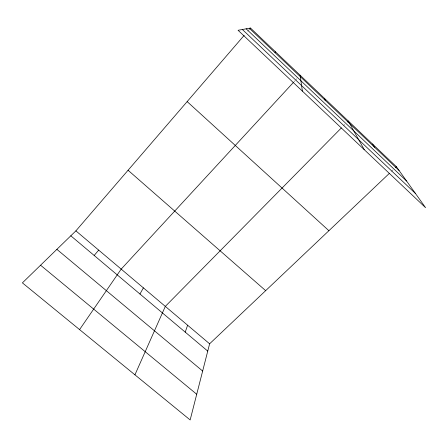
<?xml version="1.0" encoding="UTF-8"?>
<svg xmlns="http://www.w3.org/2000/svg" width="448" height="448" viewBox="0 0 448 448"><rect width="100%" height="100%" fill="white"/><g stroke="black" fill="none" stroke-linecap="round" stroke-linejoin="round"><path stroke-width="0.34" stroke-dasharray="2.24 1.68" d="M247.772 31.186L249.122 29.613M293.927 81.878L294.874 80.853M295.35 80.338L297.242 78.282M343.33 125.938L344.803 124.443M391.384 171.461L393.383 169.562"/><path stroke-width="0.67" d="M389.379 173.359L209.614 343.801L190.154 419.955L22.4 282.878L75.897 230.86L244.166 35.375M185.231 332.136L187.611 325.214M134.932 374.83L165.318 306.382L341.365 127.926M275.016 52.646L275.47 51.8M139.966 294.028L143.394 287.868M79.576 329.594L121.184 269.114L293.451 82.393M94.17 255.466L98.689 250.113M249.575 29.092L250.477 28.045L396.39 166.712L425.6 207.71L238.067 30.285L250.477 28.045M347.262 121.951L348.242 120.96L364.258 149.677M395.388 167.664L396.39 166.712M40.561 265.216L196.722 394.262M56.879 249.351L202.653 371.039M70.812 235.799L207.749 351.098M75.897 230.86L209.614 343.801M128.066 170.246L265.664 290.657M187.152 101.606L328.899 230.703M242.39 29.501L415.514 193.553M249.334 28.252L399.101 170.514M246.176 28.818L406.599 181.042M372.495 144.01L374.601 147.246M324.346 98.246L325.203 100.318M300.093 75.197L302.383 91.134"/></g></svg>
